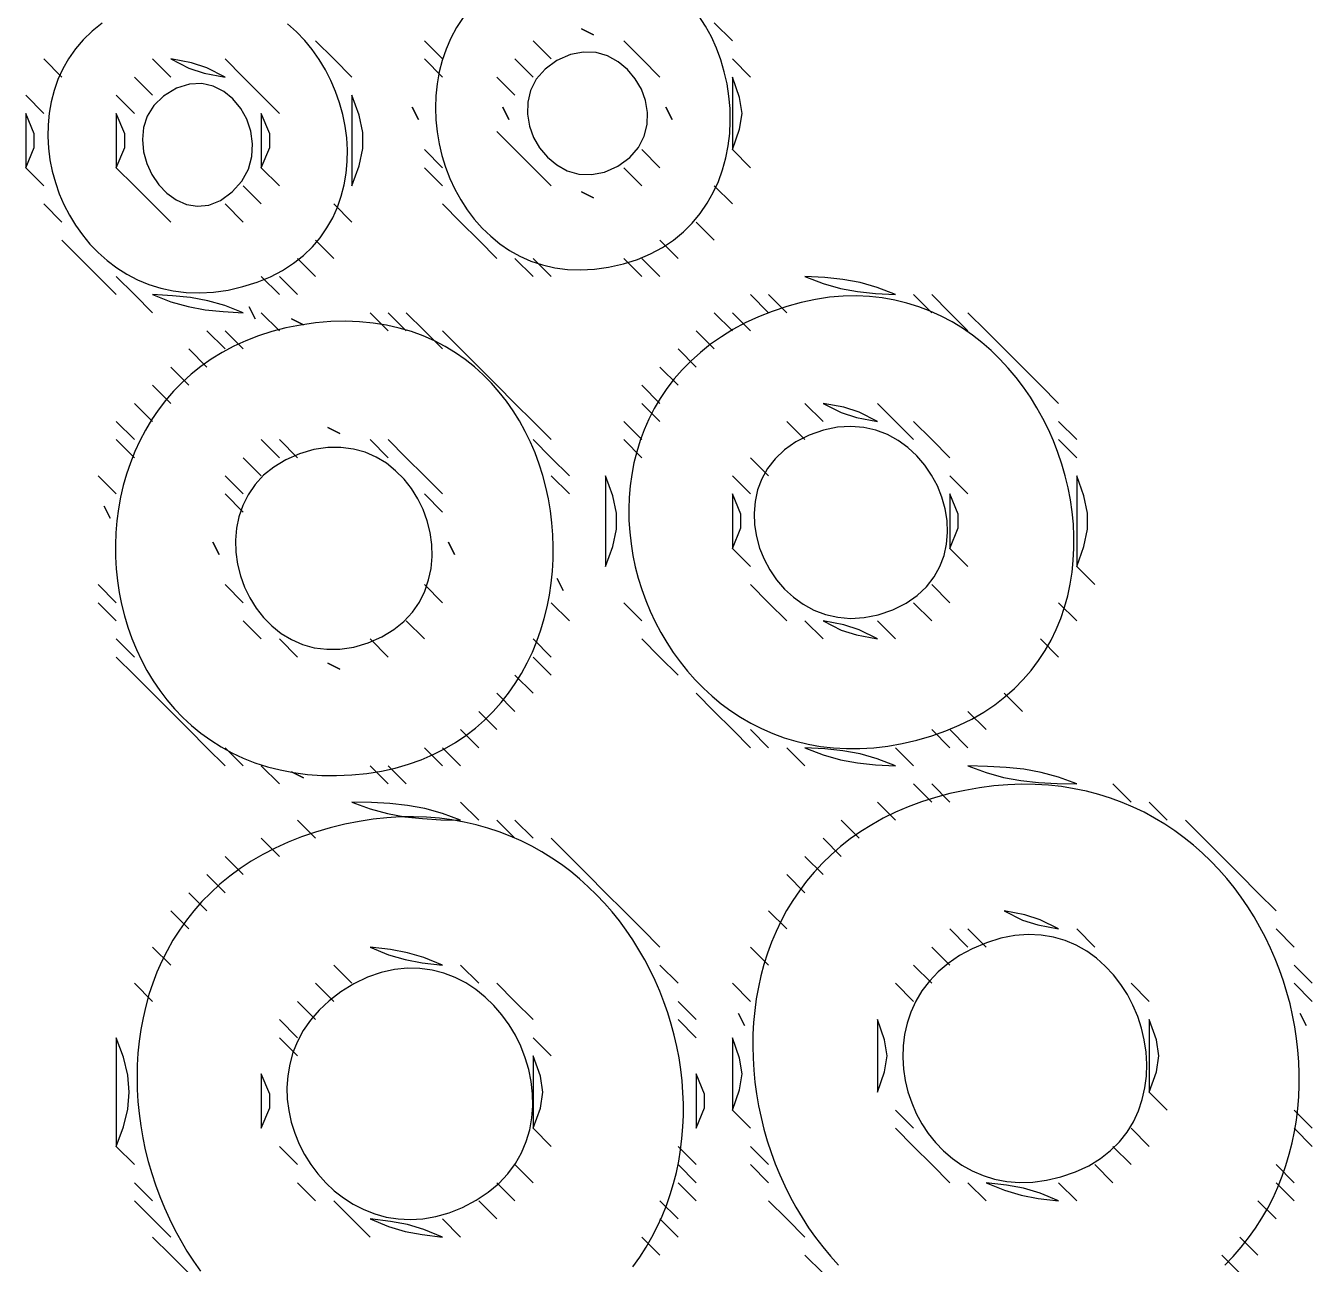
# Model space of a CAD drawing. Extents: x 0 to 750, y 0 to 750.
# Drawn here: x 336 to 407, y 532.5 to 600.8 of the extents above; entities that cross this region are included whole.
import ezdxf

# ---------------------------------------------------------------- set-up
doc = ezdxf.new("R2010")
doc.units = 0
for name, color, linetype in [('C250', 250, 'CONTINUOUS'), ('C251', 251, 'CONTINUOUS'), ('C252', 252, 'CONTINUOUS'), ('C253', 253, 'CONTINUOUS'), ('C254', 254, 'CONTINUOUS'), ('C27', 27, 'CONTINUOUS'), ('C37', 37, 'CONTINUOUS'), ('C39', 39, 'CONTINUOUS'), ('C47', 47, 'CONTINUOUS'), ('C49', 49, 'CONTINUOUS'), ('C59', 59, 'CONTINUOUS'), ('C7', 7, 'CONTINUOUS')]:
    doc.layers.add(name, color=color, linetype=linetype)

msp = doc.modelspace()

# ---------------------------------------------------------------- linework, layer by layer
at = {"layer": 'C250'}
for points in [[(364, 600), (365, 599), (364, 600)], [(368.682, 593.0864), (369.3406, 593.5656), (369.8213, 594.1217), (370.136, 594.7338), (370.2966, 595.3814), (370.3152, 596.0436), (370.2036, 596.6997), (369.9739, 597.3291), (369.638, 597.9109), (369.2078, 598.4245), (368.6954, 598.8492), (368.1126, 599.1643), (367.4716, 599.3489), (366.7841, 599.3825), (366.0622, 599.2442), (365.3179, 598.9135)], [(344, 599), (345.01, 598.4922), (345.8544, 598.2187), (347, 598), (345.9899, 598.5077), (345.1455, 598.7812), (344, 599)], [(363, 599), (364, 598), (363, 599)], [(365.317902, 598.913574), (364.6592, 598.4342), (364.1785, 597.8782), (363.8638, 597.266), (363.7032, 596.6185), (363.6846, 595.9563), (363.7962, 595.3002), (364.0259, 594.6708), (364.3618, 594.089), (364.792, 593.5753), (365.3044, 593.1506), (365.8871, 592.8356), (366.5282, 592.6509), (367.2157, 592.6173), (367.9377, 592.7556), (368.6821, 593.0864)], [(363, 594), (364, 593), (363, 594)], [(336, 593), (337, 592), (336, 593)], [(342, 592), (343, 591), (342, 592)], [(348, 592), (349, 591), (348, 592)], [(359, 591), (360, 590), (359, 591)], [(338, 589), (339, 588), (338, 589)], [(352, 589), (353, 588), (352, 589)], [(361, 589), (362, 588), (361, 589)], [(376, 586), (377, 585), (376, 586)], [(386, 586), (387, 585), (386, 586)], [(359, 584), (360, 583), (359, 584)], [(370, 581), (371, 580), (370, 581)], [(392, 581), (393, 580), (392, 581)], [(364, 579), (365, 578), (364, 579)], [(369, 579), (370, 578), (369, 579)], [(355, 578), (356, 577), (355, 578)], [(368, 576), (368, 571), (368.3983, 572.1047), (368.5975, 573.0523), (368.5975, 573.9475), (368.3983, 574.8952), (368, 576)], [(347, 575), (348, 574), (347, 575)], [(358, 575), (359, 574), (358, 575)], [(375, 575), (375, 572), (375.464, 573.123), (375.464, 573.8769), (375, 575)], [(347, 570), (348, 569), (347, 570)], [(358, 570), (359, 569), (358, 570)], [(350, 567), (351, 566), (350, 567)], [(355, 567), (356, 566), (355, 567)], [(378, 561), (379, 560), (378, 561)], [(384, 561), (385, 560), (384, 561)], [(363, 557), (364, 556), (363, 557)], [(400, 557), (401, 556), (400, 557)], [(365, 556), (366, 555), (365, 556)], [(380, 556), (381, 555), (380, 556)], [(379, 555), (380, 554), (379, 555)], [(346, 554), (347, 553), (346, 554)], [(345, 553), (346, 552), (345, 553)], [(405, 551), (406, 550), (405, 551)], [(386, 550), (387, 549), (386, 550)], [(360, 549), (361, 548), (360, 549)], [(385, 549), (386, 548), (385, 549)], [(352, 548), (353, 547), (352, 548)], [(397, 548), (398, 547), (397, 548)], [(351, 547), (352, 546), (351, 547)], [(372, 547), (373, 546), (372, 547)], [(398, 546), (398, 542), (398.3994, 543.1199), (398.5326, 544), (398.3994, 544.8801), (398, 546)], [(375, 541), (376, 540), (375, 541)], [(384, 541), (385, 540), (384, 541)], [(396, 539), (397, 538), (396, 539)], [(362, 537), (363, 536), (362, 537)], [(342, 536), (343, 535), (342, 536)], [(355, 535), (356.0233, 534.58), (356.9327, 534.309), (357.8757, 534.1335), (359, 534), (357.9765, 534.4199), (357.0671, 534.6908), (356.1241, 534.8663), (355, 535)], [(371, 535), (372, 534), (371, 535)], [(402, 533), (403, 532), (402, 533)]]:
    msp.add_lwpolyline(points, dxfattribs=at)
at = {"layer": 'C251'}
for points in [[(358, 600), (359, 599), (358, 600)], [(337, 599), (338, 598), (337, 599)], [(353, 599), (354, 598), (353, 599)], [(375, 599), (376, 598), (375, 599)], [(354, 597), (354, 592), (354.3983, 593.1047), (354.5975, 594.0523), (354.5975, 594.9475), (354.3983, 595.8952), (354, 597)], [(336, 596), (336, 593), (336.464, 594.123), (336.464, 594.8769), (336, 596)], [(375, 594), (376, 593), (375, 594)], [(358, 593), (359, 592), (358, 593)], [(364, 593), (365, 592), (364, 593)], [(343, 591), (344, 590), (343, 591)], [(360, 590), (361, 589), (360, 590)], [(339, 588), (340, 587), (339, 588)], [(351, 588), (352, 587), (351, 588)], [(363, 588), (364, 587), (363, 588)], [(349, 585), (350, 584), (349, 585)], [(373, 584), (374, 583), (373, 584)], [(371, 582), (372, 581), (371, 582)], [(380, 580), (381.01, 579.4921), (381.8544, 579.2187), (383, 579), (381.9899, 579.5077), (381.1455, 579.7812), (380, 580)], [(393, 579), (394, 578), (393, 579)], [(340, 576), (341, 575), (340, 576)], [(365, 576), (366, 575), (365, 576)], [(394, 576), (394, 571), (394.3983, 572.1047), (394.5975, 573.0523), (394.5975, 573.9475), (394.3983, 574.8952), (394, 576)], [(340, 569), (341, 568), (340, 569)], [(365, 569), (366, 568), (365, 569)], [(369, 569), (370, 568), (369, 569)], [(379, 568), (380, 567), (379, 568)], [(383, 568), (384, 567), (383, 568)], [(370, 567), (371, 566), (370, 567)], [(349, 560), (350, 559), (349, 560)], [(356, 560), (357, 559), (356, 560)], [(388, 560), (389.0005, 559.6256), (389.9669, 559.3626), (390.9247, 559.1898), (391.8992, 559.0859), (392.9158, 559.0297), (394, 559), (392.9994, 559.3743), (392.0329, 559.6373), (391.0752, 559.8101), (390.1007, 559.914), (389.0841, 559.9702), (388, 560)], [(385, 559), (386, 558), (385, 559)], [(396, 559), (397, 558), (396, 559)], [(383, 558), (384, 557), (383, 558)], [(351, 557), (352, 556), (351, 557)], [(349, 556), (350, 555), (349, 556)], [(403, 554), (404, 553), (403, 554)], [(370, 551), (371, 550), (370, 551)], [(394, 551), (395, 550), (394, 551)], [(342, 548), (343, 547), (342, 548)], [(406, 548), (407, 547), (406, 548)], [(364, 540), (365, 539), (364, 540)], [(406, 540), (407, 539), (406, 540)], [(350, 539), (351, 538), (350, 539)], [(363, 538), (364, 537), (363, 538)], [(372, 538), (373, 537), (372, 538)], [(376, 538), (377, 537), (376, 538)], [(395, 538), (396, 537), (395, 538)], [(393, 537), (394, 536), (393, 537)], [(361, 536), (362, 535), (361, 536)], [(377, 536), (378, 535), (377, 536)]]:
    msp.add_lwpolyline(points, dxfattribs=at)
at = {"layer": 'C252'}
for points in [[(374, 601), (375, 600), (374, 601)], [(369, 600), (370, 599), (369, 600)], [(370, 599), (371, 598), (370, 599)], [(342, 598), (343, 597), (342, 598)], [(348, 598), (349, 597), (348, 598)], [(343.603394, 596.952881), (343.0716, 596.4357), (342.7083, 595.8486), (342.5005, 595.2132), (342.435, 594.5509), (342.499, 593.8834), (342.6793, 593.2321), (342.9631, 592.6187), (343.3373, 592.0646), (343.7889, 591.5916), (344.3049, 591.2211), (344.8724, 590.9746), (345.4782, 590.8739), (346.1096, 590.9403), (346.7533, 591.1956), (347.3966, 591.6612), (347.9302, 592.2646), (348.2857, 592.9244), (348.4766, 593.6177), (348.5164, 594.3219), (348.4189, 595.0141), (348.1976, 595.6717), (347.866, 596.2717), (347.438, 596.7916), (346.9269, 597.2086), (346.3465, 597.4998), (345.7103, 597.6426), (345.032, 597.6142), (344.3252, 597.3919), (343.6034, 596.9529)], [(362.6666, 595.6666), (362.3333, 596.3333)], [(362.333344, 596.333313), (362.6666, 595.6667)], [(341, 593), (342, 592), (341, 593)], [(349, 593), (350, 592), (349, 593)], [(369, 593), (370, 592), (369, 593)], [(374, 592), (375, 591), (374, 592)], [(347, 591), (348, 590), (347, 591)], [(353, 591), (354, 590), (353, 591)], [(369, 588), (370, 587), (369, 588)], [(343, 586), (344.0107, 585.6052), (344.9585, 585.3367), (345.9009, 585.1654), (346.8956, 585.0628), (348, 585), (346.9892, 585.3946), (346.0413, 585.6632), (345.0989, 585.8344), (344.1043, 585.9371), (343, 586)], [(377, 586), (378, 585), (377, 586)], [(356, 585), (357, 584), (356, 585)], [(389, 584), (390, 583), (389, 584)], [(345, 583), (346, 582), (345, 583)], [(360, 583), (361, 582), (360, 583)], [(372, 583), (373, 582), (372, 583)], [(391, 582), (392, 581), (391, 582)], [(342, 580), (343, 579), (342, 580)], [(363, 580), (364, 579), (363, 580)], [(348, 577), (349, 576), (348, 577)], [(357, 577), (358, 576), (357, 577)], [(387, 576), (388, 575), (387, 576)], [(375, 572), (376, 571), (375, 572)], [(387, 572), (388, 571), (387, 572)], [(376, 570), (377, 569), (376, 570)], [(386, 570), (387, 569), (386, 570)], [(377, 569), (378, 568), (377, 569)], [(385, 569), (386, 568), (385, 569)], [(393, 569), (394, 568), (393, 569)], [(392, 567), (393, 566), (392, 567)], [(342, 565), (343, 564), (342, 565)], [(363, 565), (364, 564), (363, 565)], [(374, 563), (375, 562), (374, 563)], [(388, 563), (389, 562), (388, 563)], [(345, 562), (346, 561), (345, 562)], [(360, 562), (361, 561), (360, 562)], [(379, 561), (380.0107, 560.6052), (380.9585, 560.3367), (381.9009, 560.1654), (382.8956, 560.0628), (384, 560), (382.9892, 560.3946), (382.0414, 560.6632), (381.0989, 560.8344), (380.1043, 560.9371), (379, 561)], [(354, 558), (355.0005, 557.6256), (355.9669, 557.3626), (356.9247, 557.1898), (357.8991, 557.0859), (358.9158, 557.0297), (360, 557), (358.9994, 557.3743), (358.033, 557.6373), (357.0752, 557.8101), (356.1007, 557.914), (355.0841, 557.9702), (354, 558)], [(398, 558), (399, 557), (398, 558)], [(401, 556), (402, 555), (401, 556)], [(366, 555), (367, 554), (366, 555)], [(402, 555), (403, 554), (402, 555)], [(377, 552), (378, 551), (377, 552)], [(387, 551), (388, 550), (387, 551)], [(343, 550), (344, 549), (343, 550)], [(355, 550), (356.0233, 549.58), (356.9327, 549.309), (357.8758, 549.1335), (359, 549), (357.9765, 549.4199), (357.0671, 549.6908), (356.1241, 549.8663), (355, 550)], [(376, 550), (377, 549), (376, 550)], [(354.108795, 547.968384), (353.3825, 547.5251), (352.7425, 547.0416), (352.1861, 546.5223), (351.7107, 545.9716), (351.3139, 545.3941), (350.9929, 544.7941), (350.7452, 544.1762), (350.5683, 543.5449), (350.4595, 542.9047), (350.4163, 542.26), (350.4362, 541.6153), (350.5165, 540.9752), (350.6546, 540.3441), (350.8481, 539.7264), (351.0943, 539.1267), (351.3906, 538.5495), (351.7345, 537.9992), (352.1234, 537.4804), (352.5548, 536.9975), (353.026, 536.5549), (353.5344, 536.1573), (354.0776, 535.809), (354.6529, 535.5146), (355.2578, 535.2785), (355.8896, 535.1053), (356.5459, 534.9993), (357.2239, 534.9652), (357.9213, 535.0073), (358.6353, 535.1302), (359.3634, 535.3384), (360.1031, 535.6363), (360.8518, 536.0285), (361.5212, 536.4715), (362.1041, 536.961), (362.6032, 537.4916), (363.0211, 538.058), (363.3605, 538.6549), (363.624, 539.277), (363.8143, 539.9189), (363.9341, 540.5755), (363.986, 541.2413), (363.9727, 541.9112), (363.8968, 542.5796), (363.761, 543.2415), (363.568, 543.8913), (363.3204, 544.5239), (363.0209, 545.134), (362.6722, 545.7162), (362.2769, 546.2652), (361.8376, 546.7757), (361.3571, 547.2424), (360.838, 547.66), (360.2829, 548.0233), (359.6945, 548.3268), (359.0756, 548.5653), (358.4286, 548.7334), (357.7564, 548.8259), (357.0615, 548.8375), (356.3466, 548.7629), (355.6144, 548.5967), (354.8676, 548.3336), (354.1088, 547.9684)], [(353, 549), (354, 548), (353, 549)], [(371, 549), (372, 548), (371, 549)], [(384, 548), (385, 547), (384, 548)], [(350, 546), (351, 545), (350, 546)], [(372, 546), (373, 545), (372, 546)], [(375.6666, 545.6666), (375.3333, 546.3333)], [(375.333344, 546.333313), (375.6666, 545.6667)], [(383, 546), (383, 542), (383.3994, 543.1199), (383.5326, 544), (383.3994, 544.8801), (383, 546)], [(341, 545), (341, 539), (341.3962, 540.0792), (341.634, 541.0633), (341.7132, 542), (341.634, 542.9366), (341.3962, 543.9207), (341, 545)], [(398, 542), (399, 541), (398, 542)], [(406, 541), (407, 540), (406, 541)], [(397, 540), (398, 539), (397, 540)], [(385, 539), (386, 538), (385, 539)], [(342, 537), (343, 536), (342, 537)], [(388, 537), (389, 536), (388, 537)], [(404, 536), (405, 535), (404, 536)], [(359, 535), (360, 534), (359, 535)], [(344, 533), (345, 532), (344, 533)]]:
    msp.add_lwpolyline(points, dxfattribs=at)
at = {"layer": 'C253'}
for points in [[(366.666656, 600.666687), (367.3333, 600.3333), (366.6666, 600.6667)], [(362, 598), (363, 597), (362, 598)], [(341, 597), (342, 596), (341, 597)], [(349, 597), (350, 596), (349, 597)], [(370, 594), (371, 593), (370, 594)], [(366.666656, 591.666687), (367.3333, 591.3333), (366.6666, 591.6667)], [(337, 591), (338, 590), (337, 591)], [(371, 589), (372, 588), (371, 589)], [(364, 588), (365, 587), (364, 588)], [(341, 587), (342, 586), (341, 587)], [(349, 587), (350, 586), (349, 587)], [(385, 586), (386, 585), (385, 586)], [(355, 585), (356, 584), (355, 585)], [(375, 585), (376, 584), (375, 585)], [(347, 584), (348, 583), (347, 584)], [(358, 584), (359, 583), (358, 584)], [(390, 583), (391, 582), (390, 583)], [(344, 582), (345, 581), (344, 582)], [(343, 581), (344, 580), (343, 581)], [(379, 580), (380, 579), (379, 580)], [(383, 580), (384, 579), (383, 580)], [(352.666656, 578.666687), (353.3333, 578.3333), (352.6666, 578.6667)], [(341, 578), (342, 577), (341, 578)], [(349, 578), (350, 577), (349, 578)], [(356, 578), (357, 577), (356, 578)], [(364, 578), (365, 577), (364, 578)], [(369, 578), (370, 577), (369, 578)], [(386, 578), (387, 577), (386, 578)], [(358, 576), (359, 575), (358, 576)], [(375, 576), (376, 575), (375, 576)], [(359.6666, 571.6666), (359.3333, 572.3333)], [(359.333344, 572.333313), (359.6666, 571.6667)], [(365.6666, 569.6666), (365.3333, 570.3333)], [(365.333344, 570.333313), (365.6666, 569.6667)], [(340, 570), (341, 569), (340, 570)], [(348, 568), (349, 567), (348, 568)], [(357, 568), (358, 567), (357, 568)], [(341, 567), (342, 566), (341, 567)], [(364, 567), (365, 566), (364, 567)], [(371, 566), (372, 565), (371, 566)], [(343, 564), (344, 563), (343, 564)], [(362, 564), (363, 563), (362, 564)], [(344, 563), (345, 562), (344, 563)], [(361, 563), (362, 562), (361, 563)], [(376, 562), (377, 561), (376, 562)], [(386, 562), (387, 561), (386, 562)], [(347, 561), (348, 560), (347, 561)], [(358, 561), (359, 560), (358, 561)], [(355, 560), (356, 559), (355, 560)], [(386, 559), (387, 558), (386, 559)], [(362, 557), (363, 556), (362, 557)], [(367, 554), (368, 553), (367, 554)], [(369, 552), (370, 551), (369, 552)], [(390, 552), (391.01, 551.4922), (391.8544, 551.2187), (393, 551), (391.9899, 551.5077), (391.1455, 551.7812), (390, 552)], [(362, 548), (363, 547), (362, 548)], [(363, 547), (364, 546), (363, 547)], [(364, 545), (365, 544), (364, 545)], [(375, 545), (375, 541), (375.3994, 542.1198), (375.5326, 542.9999), (375.3994, 543.8801), (375, 545)], [(349, 543), (349, 540), (349.464, 541.123), (349.464, 541.8769), (349, 543)], [(372, 539), (373, 538), (372, 539)], [(386, 538), (387, 537), (386, 538)], [(405, 538), (406, 537), (405, 538)], [(354, 535), (355, 534), (354, 535)], [(378, 535), (379, 534), (378, 535)], [(370, 534), (371, 533), (370, 534)]]:
    msp.add_lwpolyline(points, dxfattribs=at)
at = {"layer": 'C254'}
for points in [[(352, 600), (353, 599), (352, 600)], [(343, 599), (344, 598), (343, 599)], [(347, 599), (348, 598), (347, 599)], [(358, 599), (359, 598), (358, 599)], [(375, 598), (375, 594), (375.3994, 595.1198), (375.5326, 595.9999), (375.3994, 596.8801), (375, 598)], [(371.6666, 595.6666), (371.3333, 596.3333)], [(371.333344, 596.333313), (371.6666, 595.6667)], [(362, 595), (363, 594), (362, 595)], [(358, 594), (359, 593), (358, 594)], [(350.666656, 584.666687), (351.3333, 584.3333), (350.6666, 584.6667)], [(387, 585), (388, 584), (387, 585)], [(361, 582), (362, 581), (361, 582)], [(362, 581), (363, 580), (362, 581)], [(370, 580), (371, 579), (370, 580)], [(385, 579), (386, 578), (385, 579)], [(393, 578), (394, 577), (393, 578)], [(347, 576), (348, 575), (347, 576)], [(340.6666, 573.6666), (340.3333, 574.3333)], [(340.333344, 574.333313), (340.6666, 573.6667)], [(346.6666, 571.6666), (346.3333, 572.3333)], [(346.333344, 572.333313), (346.6666, 571.6667)], [(352.666656, 565.666687), (353.3333, 565.3333), (352.6666, 565.6667)], [(373, 564), (374, 563), (373, 564)], [(350.666656, 559.666687), (351.3333, 559.3333), (350.6666, 559.6667)], [(368, 553), (369, 552), (368, 553)], [(406.6666, 545.6666), (406.3333, 546.3333)], [(406.333344, 546.333313), (406.6666, 545.6667)], [(384, 540), (385, 539), (384, 540)], [(376, 539), (377, 538), (376, 539)], [(351, 537), (352, 536), (351, 537)], [(371, 536), (372, 535), (371, 536)], [(343, 535), (344, 534), (343, 535)]]:
    msp.add_lwpolyline(points, dxfattribs=at)
at = {"layer": 'C27'}
for points in [[(373, 590), (374, 589), (373, 590)], [(350, 587), (351, 586), (350, 587)], [(342, 586), (343, 585), (342, 586)], [(348.6666, 584.6666), (348.3333, 585.3333)], [(348.333344, 585.333313), (348.6666, 584.6667)], [(341, 579), (342, 578), (341, 579)], [(365, 577), (366, 576), (365, 577)], [(376, 577), (377, 576), (376, 577)], [(394, 571), (395, 570), (394, 571)], [(341, 566), (342, 565), (341, 566)], [(364, 566), (365, 565), (364, 566)], [(346, 561), (347, 560), (346, 561)], [(347, 555), (348, 554), (347, 555)], [(378, 554), (379, 553), (378, 554)], [(344, 552), (345, 551), (344, 552)], [(388, 551), (389, 550), (388, 551)], [(393.9413, 537.6041), (394.6626, 537.9369), (395.3054, 538.3279), (395.8715, 538.7715), (396.3627, 539.2622), (396.781, 539.7943), (397.1283, 540.3623), (397.4063, 540.9606), (397.6171, 541.5836), (397.7624, 542.2257), (397.8441, 542.8814), (397.8642, 543.545), (397.8244, 544.211), (397.7267, 544.8738), (397.5729, 545.5278), (397.365, 546.1675), (397.1047, 546.7872), (396.7941, 547.3814), (396.4348, 547.9444), (396.0289, 548.4708), (395.5781, 548.9549), (395.0845, 549.3911), (394.5498, 549.7739), (393.9759, 550.0976), (393.3647, 550.3568), (392.718, 550.5457), (392.0379, 550.6589), (391.326, 550.6907), (390.5843, 550.6356), (389.8148, 550.488), (389.0192, 550.2423)], [(389.019287, 550.24231), (388.2357, 549.9124), (387.5306, 549.5307), (386.9023, 549.1018), (386.3488, 548.6306), (385.8684, 548.1218), (385.4593, 547.5801), (385.1197, 547.0104), (384.8477, 546.4174), (384.6416, 545.8059), (384.4996, 545.1807), (384.4199, 544.5464), (384.4006, 543.908), (384.44, 543.2702), (384.5362, 542.6377), (384.6876, 542.0153), (384.8922, 541.4077), (385.1482, 540.8199), (385.454, 540.2564), (385.8076, 539.7222), (386.2073, 539.2219), (386.6512, 538.7603), (387.1376, 538.3423), (387.6647, 537.9725), (388.2306, 537.6558), (388.8336, 537.3969), (389.4719, 537.2006), (390.1436, 537.0716), (390.847, 537.0148), (391.5803, 537.0348), (392.3416, 537.1366), (393.1292, 537.3248), (393.9413, 537.6042)], [(375, 548), (376, 547), (375, 548)], [(350, 545), (351, 544), (350, 545)], [(405, 537), (406, 536), (405, 537)]]:
    msp.add_lwpolyline(points, dxfattribs=at)
at = {"layer": 'C37'}
for points in [[(349, 596), (349, 593), (349.464, 594.123), (349.464, 594.8769), (349, 596)], [(340, 587), (341, 586), (340, 587)], [(357, 585), (358, 584), (357, 585)], [(374, 585), (375, 584), (374, 585)], [(346, 584), (347, 583), (346, 584)], [(379.228394, 578.24231), (378.4994, 577.8705), (377.8777, 577.4348), (377.3595, 576.9434), (376.9411, 576.4047), (376.6188, 575.8271), (376.3889, 575.219), (376.2477, 574.5888), (376.1916, 573.9448), (376.2169, 573.2954), (376.3198, 572.649), (376.4967, 572.014), (376.7439, 571.3988), (377.0578, 570.8117), (377.4345, 570.2611), (377.8705, 569.7554), (378.362, 569.303), (378.9054, 568.9123), (379.497, 568.5917), (380.1331, 568.3494), (380.81, 568.194), (381.524, 568.1337), (382.2714, 568.1771), (383.0485, 568.3323), (383.8518, 568.608), (384.5807, 568.9697), (385.2017, 569.3979), (385.7187, 569.8838), (386.1353, 570.419), (386.4554, 570.9947), (386.6827, 571.6026), (386.8211, 572.2338), (386.8742, 572.88), (386.846, 573.5325), (386.7402, 574.1827), (386.5605, 574.822), (386.3108, 575.4419), (385.9948, 576.0338), (385.6163, 576.5891), (385.1792, 577.0993), (384.6871, 577.5557), (384.144, 577.9497), (383.5535, 578.2729), (382.9194, 578.5165), (382.2456, 578.6721), (381.5358, 578.7311), (380.7938, 578.6848), (380.0234, 578.5247), (379.2284, 578.2423)], [(378, 579), (379, 578), (378, 579)], [(384, 579), (385, 578), (384, 579)], [(387, 562), (388, 561), (387, 562)], [(360, 558), (361, 557), (360, 558)], [(364, 544), (364, 540), (364.3994, 541.1198), (364.5326, 541.9999), (364.3994, 542.8801), (364, 544)], [(341, 539), (342, 538), (341, 539)], [(372, 537), (373, 536), (372, 537)], [(343, 534), (344, 533), (343, 534)]]:
    msp.add_lwpolyline(points, dxfattribs=at)
at = {"layer": 'C39'}
msp.add_lwpolyline([(373, 543), (373, 540), (373.464, 541.123), (373.464, 541.8769), (373, 543)], dxfattribs=at)
at = {"layer": 'C47'}
for points in [[(336, 597), (337, 596), (336, 597)], [(370, 588), (371, 587), (370, 588)], [(379, 587), (380.0107, 586.6052), (380.9585, 586.3367), (381.9009, 586.1654), (382.8956, 586.0628), (384, 586), (382.9892, 586.3946), (382.0414, 586.6632), (381.0989, 586.8344), (380.1043, 586.9371), (379, 587)], [(388, 585), (389, 584), (388, 585)], [(350, 578), (351, 577), (350, 578)], [(351.108032, 577.213745), (350.351, 576.8845), (349.6919, 576.4867), (349.1279, 576.0281), (348.6559, 575.5168), (348.2732, 574.9607), (347.9768, 574.3679), (347.7638, 573.7465), (347.6314, 573.1043), (347.5765, 572.4495), (347.5964, 571.7901), (347.6881, 571.1339), (347.8488, 570.4892), (348.0755, 569.8638), (348.3653, 569.2657), (348.7154, 568.7031), (349.1228, 568.1839), (349.5846, 567.7161), (350.098, 567.3078), (350.6601, 566.9668), (351.2679, 566.7013), (351.9186, 566.5193), (352.6092, 566.4288), (353.3369, 566.4377), (354.0987, 566.5542), (354.8919, 566.7862), (355.6488, 567.1152), (356.3078, 567.5131), (356.8719, 567.9717), (357.3438, 568.483), (357.7265, 569.0391), (358.023, 569.6318), (358.2359, 570.2533), (358.3684, 570.8954), (358.4233, 571.5502), (358.4034, 572.2097), (358.3117, 572.8658), (358.151, 573.5106), (357.9243, 574.136), (357.6345, 574.734), (357.2845, 575.2966), (356.8771, 575.8159), (356.4152, 576.2837), (355.9018, 576.692), (355.3398, 577.033), (354.7319, 577.2984), (354.0813, 577.4805), (353.3906, 577.571), (352.6629, 577.562), (351.9011, 577.4456), (351.108, 577.2137)], [(387, 575), (387, 572), (387.464, 573.123), (387.464, 573.8769), (387, 575)], [(404, 553), (405, 552), (404, 553)], [(353, 536), (354, 535), (353, 536)], [(403, 534), (404, 533), (403, 534)]]:
    msp.add_lwpolyline(points, dxfattribs=at)
at = {"layer": 'C49'}
msp.add_lwpolyline([(380, 568), (381.01, 567.4921), (381.8544, 567.2187), (383, 567), (381.9899, 567.5077), (381.1455, 567.7812), (380, 568)], dxfattribs=at)
at = {"layer": 'C59'}
for points in [[(341, 596), (341, 593), (341.464, 594.123), (341.464, 594.8769), (341, 596)], [(357.6666, 595.6666), (357.3333, 596.3333)], [(357.333344, 596.333313), (357.6666, 595.6667)], [(390, 564), (391, 563), (390, 564)], [(375, 562), (376, 561), (375, 562)], [(359, 561), (360, 560), (359, 561)], [(381, 557), (382, 556), (381, 557)], [(406, 549), (407, 548), (406, 549)], [(389, 537), (390.0233, 536.58), (390.9328, 536.309), (391.8758, 536.1335), (393, 536), (391.9765, 536.4199), (391.0671, 536.6908), (390.1241, 536.8663), (389, 537)], [(379, 533), (380, 532), (379, 533)]]:
    msp.add_lwpolyline(points, dxfattribs=at)
at = {"layer": 'C7'}
for points in [[(360.14, 601.2885), (359.7755, 600.7323), (359.4622, 600.1502), (359.1995, 599.5456), (358.9865, 598.9221), (358.8224, 598.2831), (358.7062, 597.6321), (358.6373, 596.9727), (358.6148, 596.3083), (358.6377, 595.6424), (358.7054, 594.9785), (358.817, 594.3201), (358.9716, 593.6707), (359.1684, 593.0338), (359.4066, 592.413), (359.6854, 591.8116), (360.0039, 591.2332), (360.3613, 590.6813), (360.7568, 590.1593), (361.1895, 589.6709), (361.6586, 589.2194), (362.1633, 588.8083), (362.7027, 588.4413), (363.2761, 588.1217), (363.8825, 587.853), (364.5212, 587.6388), (365.1914, 587.4826), (365.8921, 587.3877), (366.6226, 587.3578), (367.3821, 587.3964), (368.1696, 587.5069), (368.9845, 587.6928), (369.7605, 587.9408), (370.4785, 588.2451), (371.1394, 588.6019), (371.7438, 589.0073), (372.2925, 589.4575), (372.7862, 589.9486), (373.2259, 590.4767), (373.6121, 591.038), (373.9456, 591.6285), (374.2273, 592.2446), (374.4578, 592.8822), (374.638, 593.5375), (374.7686, 594.2067), (374.8504, 594.8858), (374.8841, 595.5712), (374.8705, 596.2587), (374.8103, 596.9447), (374.7044, 597.6253), (374.5534, 598.2965), (374.3581, 598.9546), (374.1194, 599.5956), (373.8379, 600.2158), (373.5144, 600.8111), (373.1497, 601.3779)], [(340.216, 600.9828), (339.6673, 600.5402), (339.177, 600.0623), (338.7441, 599.5524), (338.3674, 599.014), (338.0459, 598.4504), (337.7785, 597.865), (337.5643, 597.2613), (337.402, 596.6426), (337.2907, 596.0124), (337.2294, 595.374), (337.2169, 594.7308), (337.2522, 594.0863), (337.3343, 593.4437), (337.462, 592.8067), (337.6344, 592.1784), (337.8503, 591.5623), (338.1088, 590.9619), (338.4088, 590.3805), (338.7491, 589.8215), (339.1288, 589.2883), (339.5468, 588.7844), (340.002, 588.313), (340.4934, 587.8777), (341.0199, 587.4818), (341.5805, 587.1286), (342.1741, 586.8217), (342.7997, 586.5644), (343.4561, 586.3601), (344.1424, 586.2122), (344.8575, 586.124), (345.6003, 586.0991), (346.3697, 586.1408), (347.1648, 586.2524), (347.9845, 586.4375), (348.7777, 586.6857), (349.5077, 586.9859), (350.1757, 587.3344), (350.7827, 587.7276), (351.3298, 588.162), (351.8181, 588.6341), (352.2488, 589.1403), (352.623, 589.677), (352.9416, 590.2406), (353.2059, 590.8277), (353.417, 591.4347), (353.5759, 592.0579), (353.6837, 592.6939), (353.7416, 593.3391), (353.7507, 593.9899), (353.712, 594.6428), (353.6267, 595.2942), (353.4959, 595.9406), (353.3206, 596.5784), (353.102, 597.204), (352.8412, 597.8139), (352.5392, 598.4046), (352.1972, 598.9724), (351.8164, 599.5138), (351.3977, 600.0253), (350.9422, 600.5033), (350.4512, 600.9443)], [(378.000763, 585.346436), (377.1957, 585.0737), (376.4329, 584.7688), (375.7118, 584.4332), (375.0319, 584.0683), (374.3926, 583.6757), (373.7936, 583.2567), (373.2343, 582.8128), (372.7143, 582.3456), (372.2329, 581.8564), (371.7899, 581.3468), (371.3846, 580.8182), (371.0166, 580.2721), (370.6855, 579.7099), (370.3906, 579.1332), (370.1316, 578.5434), (369.9079, 577.942), (369.7191, 577.3304), (369.5647, 576.7101), (369.4442, 576.0827), (369.357, 575.4494), (369.3028, 574.8119), (369.281, 574.1716), (369.2912, 573.5299), (369.3328, 572.8884), (369.4054, 572.2485), (369.5085, 571.6116), (369.6416, 570.9793), (369.8042, 570.353), (369.9958, 569.7342), (370.216, 569.1244), (370.4642, 568.525), (370.74, 567.9374), (371.0429, 567.3633), (371.3724, 566.8039), (371.728, 566.2609), (372.1092, 565.7357), (372.5156, 565.2296), (372.9466, 564.7444), (373.4018, 564.2812), (373.8807, 563.8418), (374.3827, 563.4275), (374.9075, 563.0397), (375.4545, 562.6801), (376.0233, 562.3499), (376.6133, 562.0508), (377.224, 561.7842), (377.8551, 561.5515), (378.5059, 561.3542), (379.1761, 561.1938), (379.865, 561.0717), (380.5723, 560.9895), (381.2975, 560.9486), (382.04, 560.9505), (382.7994, 560.9965), (383.5752, 561.0883), (384.3669, 561.2273), (385.174, 561.4149), (385.9961, 561.6527), (386.78, 561.9271), (387.5193, 562.2373), (388.2144, 562.5816), (388.8661, 562.9582), (389.4748, 563.3655), (390.0411, 563.8017), (390.5657, 564.2652), (391.0491, 564.7543), (391.4918, 565.2672), (391.8946, 565.8024), (392.2578, 566.358), (392.5822, 566.9324), (392.8683, 567.5239), (393.1167, 568.1308), (393.3279, 568.7514), (393.5026, 569.384), (393.6414, 570.0269), (393.7447, 570.6784), (393.8132, 571.3369), (393.8476, 572.0006), (393.8482, 572.6678), (393.8158, 573.3368), (393.7509, 574.006), (393.6542, 574.6736), (393.5261, 575.338), (393.3672, 575.9974), (393.1782, 576.6502), (392.9596, 577.2946), (392.7121, 577.929), (392.4361, 578.5517), (392.1322, 579.1609), (391.8012, 579.755), (391.4434, 580.3323), (391.0596, 580.8911), (390.6502, 581.4297), (390.2159, 581.9464), (389.7573, 582.4395), (389.2749, 582.9072), (388.7693, 583.348), (388.2411, 583.7601), (387.6909, 584.1419), (387.1192, 584.4915), (386.5267, 584.8074), (385.9139, 585.0878), (385.2814, 585.331), (384.6298, 585.5354), (383.9596, 585.6992), (383.2715, 585.8208), (382.566, 585.8984), (381.8437, 585.9304), (381.1052, 585.915), (380.3511, 585.8507), (379.5819, 585.7355), (378.7982, 585.568), (378.0007, 585.3464)], [(352, 584.438293), (351.1613, 584.3215), (350.3568, 584.1634), (349.5862, 583.9655), (348.8496, 583.7295), (348.1467, 583.4569), (347.4773, 583.1494), (346.8415, 582.8086), (346.239, 582.4362), (345.6697, 582.0339), (345.1336, 581.6032), (344.6304, 581.1458), (344.16, 580.6634), (343.7223, 580.1575), (343.3172, 579.6298), (342.9445, 579.082), (342.6042, 578.5157), (342.296, 577.9326), (342.0199, 577.3342), (341.7757, 576.7222), (341.5633, 576.0982), (341.3826, 575.464), (341.2334, 574.8211), (341.1156, 574.1711), (341.0291, 573.5157), (340.9737, 572.8566), (340.9494, 572.1954), (340.9559, 571.5337), (340.9932, 570.8732), (341.0611, 570.2154), (341.1596, 569.5621), (341.2884, 568.9149), (341.4474, 568.2754), (341.6366, 567.6452), (341.8557, 567.0261), (342.1047, 566.4195), (342.3834, 565.8273), (342.6917, 565.2509), (343.0295, 564.6921), (343.3966, 564.1525), (343.7929, 563.6337), (344.2183, 563.1374), (344.6726, 562.6652), (345.1557, 562.2187), (345.6676, 561.7996), (346.208, 561.4096), (346.7768, 561.0502), (347.3739, 560.7231), (347.9992, 560.4299), (348.6525, 560.1723), (349.3337, 559.952), (350.0427, 559.7704), (350.7794, 559.6294), (351.5436, 559.5305), (352.3351, 559.4754), (353.154, 559.4657), (354, 559.5031), (354.8303, 559.5859), (355.6274, 559.7121), (356.3913, 559.8801), (357.1222, 560.0882), (357.8202, 560.3346), (358.4855, 560.6178), (359.118, 560.936), (359.7181, 561.2876), (360.2858, 561.6709), (360.8212, 562.0842), (361.3246, 562.5259), (361.7959, 562.9941), (362.2353, 563.4874), (362.6431, 564.0039), (363.0192, 564.5421), (363.3638, 565.1002), (363.6772, 565.6765), (363.9593, 566.2695), (364.2103, 566.8773), (364.4303, 567.4984), (364.6196, 568.131), (364.7781, 568.7735), (364.9061, 569.4242), (365.0037, 570.0814), (365.0709, 570.7434), (365.108, 571.4086), (365.115, 572.0753), (365.0921, 572.7417), (365.0395, 573.4063), (364.9571, 574.0673), (364.8453, 574.7231), (364.7041, 575.372), (364.5336, 576.0123), (364.3339, 576.6423), (364.1053, 577.2604), (363.8478, 577.8648), (363.5615, 578.4539), (363.2466, 579.0261), (362.9033, 579.5796), (362.5315, 580.1128), (362.1316, 580.6239), (361.7036, 581.1113), (361.2476, 581.5734), (360.7637, 582.0084), (360.2522, 582.4147), (359.7131, 582.7906), (359.1465, 583.1344), (358.5526, 583.4444), (357.9316, 583.719), (357.2834, 583.9564), (356.6084, 584.1551), (355.9066, 584.3133), (355.1781, 584.4293), (354.423, 584.5015), (353.6416, 584.5282), (352.8338, 584.5076), (352, 584.4383)], [(402.1716, 532.4524), (402.6393, 532.9365), (403.0773, 533.438), (403.4861, 533.9559), (403.8659, 534.4892), (404.2168, 535.037), (404.5393, 535.5983), (404.8335, 536.1719), (405.0998, 536.7571), (405.3383, 537.3527), (405.5494, 537.9579), (405.7334, 538.5715), (405.8904, 539.1926), (406.0208, 539.8203), (406.1248, 540.4535), (406.2027, 541.0913), (406.2547, 541.7326), (406.2812, 542.3765), (406.2824, 543.022), (406.2585, 543.668), (406.2099, 544.3137), (406.1367, 544.958), (406.0393, 545.5999), (405.9179, 546.2385), (405.7728, 546.8727), (405.6042, 547.5015), (405.4125, 548.1241), (405.1979, 548.7393), (404.9606, 549.3462), (404.7009, 549.9439), (404.4191, 550.5312), (404.1154, 551.1073), (403.7902, 551.6711), (403.4436, 552.2217), (403.076, 552.758), (402.6876, 553.2791), (402.2787, 553.784), (401.8495, 554.2717), (401.4003, 554.7412), (400.9314, 555.1915), (400.4431, 555.6217), (399.9355, 556.0307), (399.4091, 556.4175), (398.864, 556.7813), (398.3004, 557.1209), (397.7188, 557.4353), (397.1193, 557.7237), (396.5022, 557.985), (395.8678, 558.2182), (395.2163, 558.4224), (394.548, 558.5964), (393.8632, 558.7395), (393.1621, 558.8505), (392.4451, 558.9285), (391.7123, 558.9725), (390.964, 558.9814), (390.2005, 558.9544), (389.4221, 558.8905), (388.629, 558.7885), (387.8216, 558.6476), (387, 558.4668)], [(387, 558.466797), (386.1998, 558.2529), (385.4325, 558.009), (384.698, 557.7359), (383.9958, 557.4347), (383.3258, 557.1064), (382.6875, 556.7522), (382.0808, 556.3731), (381.5054, 555.9701), (380.9609, 555.5444), (380.4471, 555.0969), (379.9637, 554.6287), (379.5104, 554.1409), (379.0869, 553.6345), (378.693, 553.1107), (378.3283, 552.5704), (377.9926, 552.0148), (377.6856, 551.4448), (377.407, 550.8616), (377.1566, 550.2661), (376.9339, 549.6596), (376.7388, 549.043), (376.571, 548.4173), (376.4302, 547.7837), (376.316, 547.1432), (376.2283, 546.4969), (376.1667, 545.8458), (376.1309, 545.1909), (376.1207, 544.5335), (376.1357, 543.8744), (376.1758, 543.2148), (376.2406, 542.5557), (376.3297, 541.8982), (376.443, 541.2433), (376.5802, 540.5921), (376.7409, 539.9458), (376.9249, 539.3052), (377.1319, 538.6715), (377.3616, 538.0457), (377.6138, 537.429), (377.888, 536.8223), (378.1842, 536.2268), (378.5019, 535.6434), (378.8409, 535.0733), (379.2008, 534.5174), (379.5816, 533.977), (379.9827, 533.4529), (380.404, 532.9464), (380.8452, 532.4584)], [(369.5098, 532.3521), (369.8888, 532.8867), (370.239, 533.4347), (370.5605, 533.995), (370.8536, 534.5668), (371.1188, 535.1492), (371.3562, 535.7412), (371.5661, 536.3418), (371.7489, 536.9501), (371.9048, 537.5653), (372.0342, 538.1863), (372.1373, 538.8122), (372.2144, 539.4421), (372.2659, 540.0751), (372.292, 540.7102), (372.293, 541.3465), (372.2693, 541.9831), (372.221, 542.6189), (372.1485, 543.2532), (372.0522, 543.8849), (371.9323, 544.5132), (371.789, 545.137), (371.6227, 545.7555), (371.4338, 546.3677), (371.2224, 546.9727), (370.9889, 547.5696), (370.7335, 548.1573), (370.4567, 548.7351), (370.1586, 549.3019), (369.8395, 549.8568), (369.4998, 550.3989), (369.1398, 550.9273), (368.7597, 551.441), (368.3599, 551.939), (367.9406, 552.4205), (367.5022, 552.8845), (367.0449, 553.3301), (366.569, 553.7564), (366.0748, 554.1623), (365.5627, 554.5471), (365.0328, 554.9097), (364.4856, 555.2491), (363.9213, 555.5646), (363.3402, 555.8551), (362.7426, 556.1197), (362.1288, 556.3575), (361.4991, 556.5676), (360.8538, 556.7489), (360.1932, 556.9006), (359.5175, 557.0218), (358.8271, 557.1115), (358.1223, 557.1687), (357.4034, 557.1926), (356.6706, 557.1822), (355.9243, 557.1365), (355.1647, 557.0547), (354.3922, 556.9358), (353.6071, 556.7789), (352.8095, 556.583), (352, 556.3472)], [(352, 556.347229), (351.2202, 556.0819), (350.4753, 555.7874), (349.7648, 555.4648), (349.0884, 555.1152), (348.4458, 554.7398), (347.8366, 554.3395), (347.2605, 553.9155), (346.7171, 553.4689), (346.2061, 553.0008), (345.7271, 552.5123), (345.2798, 552.0044), (344.8639, 551.4784), (344.479, 550.9352), (344.1248, 550.376), (343.8009, 549.8018), (343.5069, 549.2138), (343.2426, 548.6131), (343.0076, 548.0008), (342.8015, 547.3779), (342.6241, 546.7455), (342.4749, 546.1049), (342.3536, 545.4569), (342.2598, 544.8028), (342.1933, 544.1437), (342.1537, 543.4806), (342.1407, 542.8146), (342.1538, 542.1469), (342.1927, 541.4785), (342.2572, 540.8105), (342.3469, 540.1441), (342.4613, 539.4803), (342.6002, 538.8202), (342.7633, 538.1649), (342.9502, 537.5156), (343.1604, 536.8732), (343.3938, 536.239), (343.65, 535.6139), (343.9285, 534.9992), (344.2291, 534.3959), (344.5515, 533.8051), (344.8952, 533.2278), (345.26, 532.6653), (345.6454, 532.1185)]]:
    msp.add_lwpolyline(points, dxfattribs=at)

doc.saveas('drawing.dxf')
